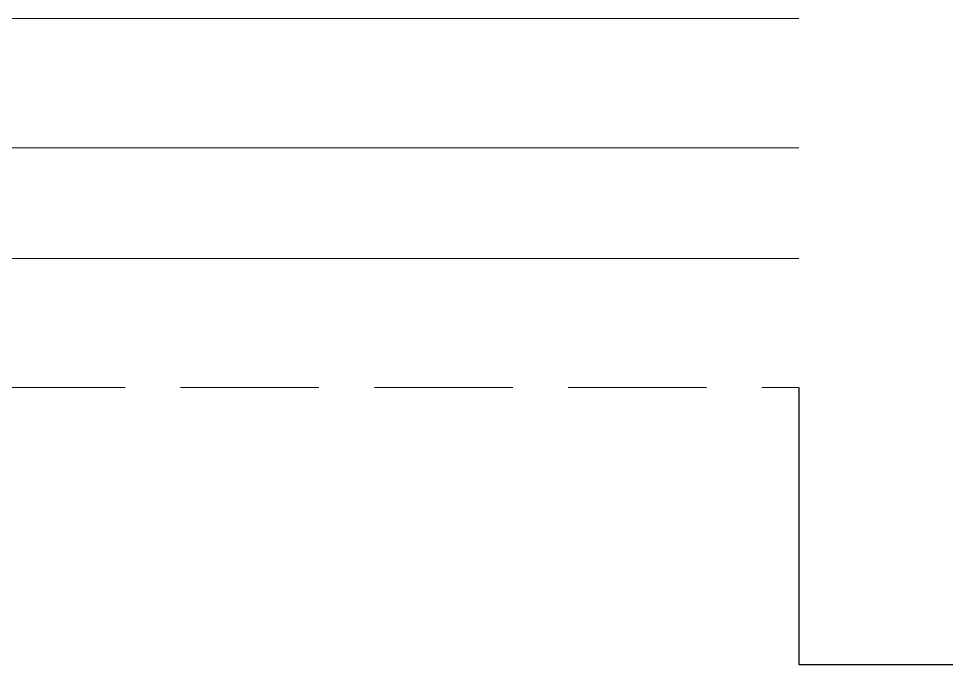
# Model space of a CAD drawing. Extents: x 3443499 to 7125205, y -1700016 to -264854.
# Drawn here: x 3528886 to 3529389, y -1076897 to -1076547 of the extents above; entities that cross this region are included whole.
import ezdxf

# ---------------------------------------------------------------- set-up
doc = ezdxf.new("R2010")
doc.units = 0
doc.header["$LTSCALE"] = 1000
doc.header["$MEASUREMENT"] = 0
doc.linetypes.add('DASH', pattern=[0.35, 0.25, -0.1])
doc.layers.get('0').update_dxf_attribs({"linetype": 'CONTINUOUS'})
doc.layers.add('!校对', color=2, linetype='CONTINUOUS')
doc.layers.add('LVTRY', color=252, linetype='CONTINUOUS')
doc.layers.add('平面-栏杆', color=56, linetype='CONTINUOUS', lineweight=15)
doc.layers.add('平面-看线', color=252, linetype='CONTINUOUS', lineweight=15)
doc.styles.add('DIM_FONT', font='SIMPLEX', dxfattribs={"width": 0.7, "bigfont": 'GBCBIG'})

# ---------------------------------------------------------------- blocks, each defined once
blk = doc.blocks.new('A$C25274923')
at = {"color": 252}
for p, q in [((9600, 1900), (9600, 1750)), ((9600, 1750), (9900, 1750))]:
    blk.add_line(p, q, dxfattribs=at)
at = {"layer": '平面-栏杆', "color": 252}
for p, q in [((3700, 2030), (9600, 2030)), ((3700, 1970), (9600, 1970))]:
    blk.add_line(p, q, dxfattribs=at)
at = {"layer": '平面-看线', "color": 252}
blk.add_line((3700, 2100), (9600, 2100), dxfattribs=at)
at = {"layer": '平面-看线', "color": 252, "linetype": 'DASH', "ltscale": 0.3}
blk.add_line((3700, 1900), (9600, 1900), dxfattribs=at)
at = {"layer": 'LVTRY', "color": 252, "style": 'DIM_FONT', "text_generation_flag": 4, "width": 0.8, "flags": 9}
for tag, p in [('XSIZE', (10837.5, 12298.97)), ('YSIZE', (10837.5, 12298.97)), ('XSIZE', (38237.5, 12298.97)), ('YSIZE', (38237.5, 12298.97)), ('XSIZE', (38237.69, 12298.97)), ('YSIZE', (38237.69, 12298.97))]:
    blk.add_attdef(tag, p, '', height=0.5, rotation=90, dxfattribs=at)
at = {"layer": 'LVTRY', "color": 252, "style": 'DIM_FONT', "width": 0.8, "flags": 9}
for tag, p in [('XSIZE', (16562.5, 12298.97)), ('YSIZE', (16562.5, 12298.97)), ('XSIZE', (43962.5, 12298.97)), ('YSIZE', (43962.5, 12298.97)), ('XSIZE', (43962.69, 12298.97)), ('YSIZE', (43962.69, 12298.97))]:
    blk.add_attdef(tag, p, '', height=0.5, rotation=90, dxfattribs=at)

msp = doc.modelspace()

# ---------------------------------------------------------------- block references
at = {"layer": '!校对'}
msp.add_blockref('A$C25274923', (3519709.12, -1078646.62), dxfattribs=at)

doc.saveas('drawing.dxf')
